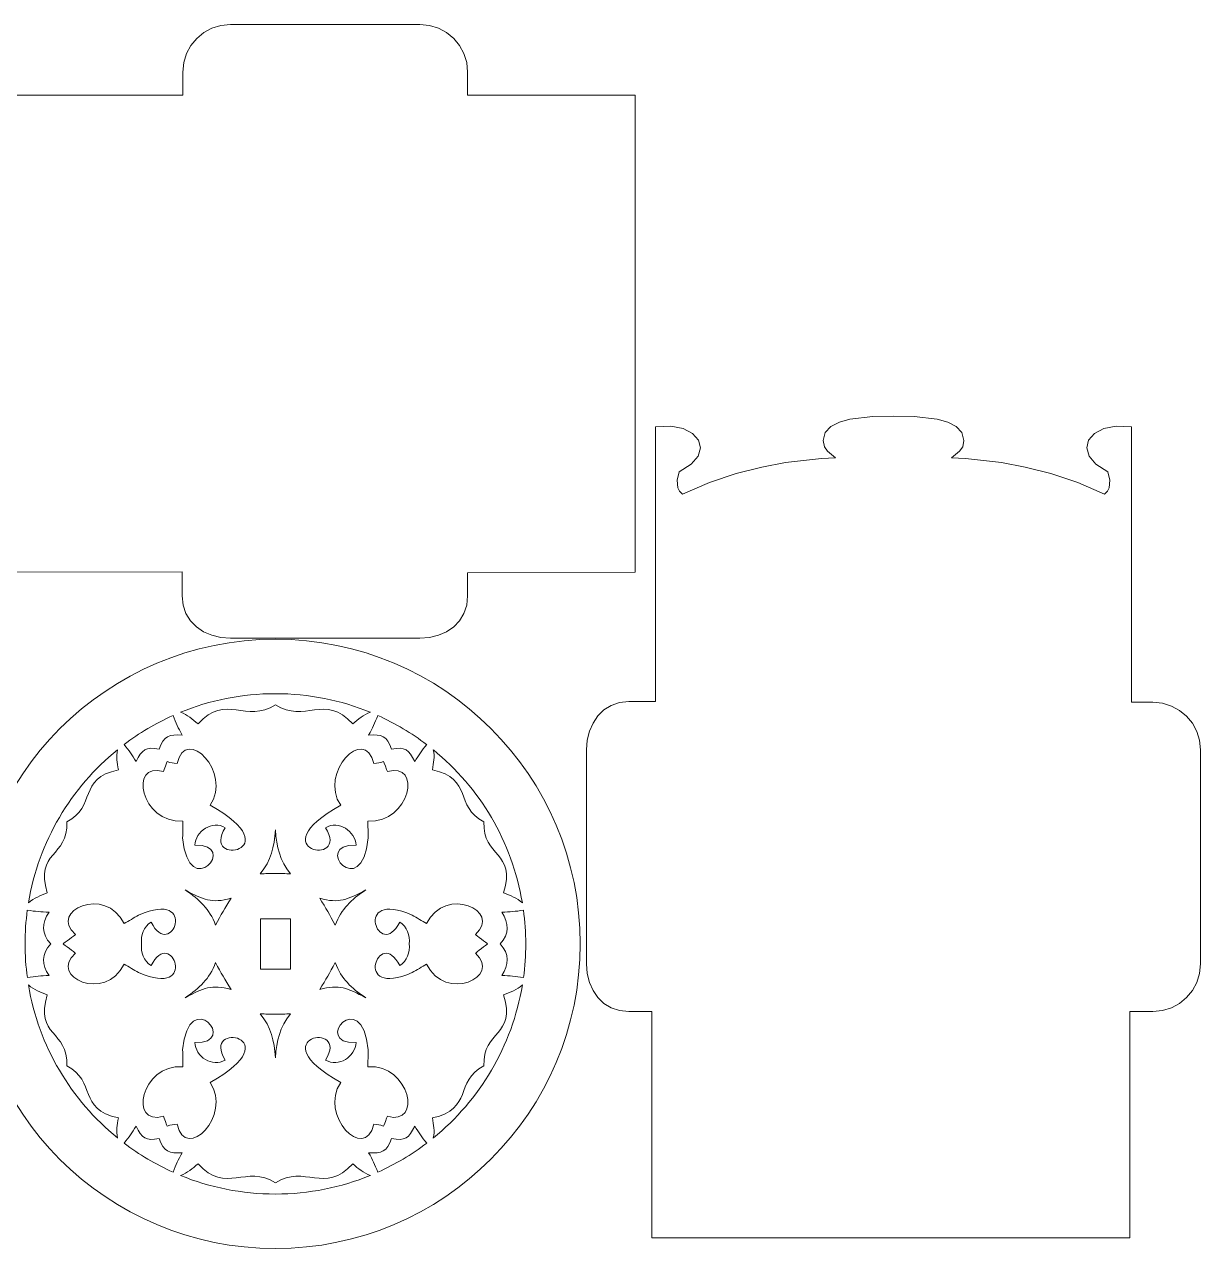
# Model space of a CAD drawing. Header units: millimetres. Extents: x -219 to 219, y -118 to 117.
# Drawn here: x 97.2 to 219.1, y -10.4 to 116.6 of the extents above; entities that cross this region are included whole.
import ezdxf

# ---------------------------------------------------------------- set-up
doc = ezdxf.new("R2010")
doc.units = ezdxf.units.MM
doc.header["$MEASUREMENT"] = 0
doc.layers.add('Camada 1', color=7, linetype='Continuous')

msp = doc.modelspace()

# ---------------------------------------------------------------- linework, layer by layer
at = {"layer": 'Camada 1', "color": 1, "lineweight": 9}
for points, knots in [([(113.5125, 59.8118), (113.5125, 59.8118), (96.2017, 59.8015), (96.2017, 59.8015), (96.2017, 59.8015), (96.2017, 59.8015), (96.2017, 109.2608), (96.2017, 109.2608), (96.2017, 109.2608), (96.2017, 109.2608), (113.582, 109.2608), (113.582, 109.2608), (113.582, 109.2608), (113.582, 109.2608), (113.582, 111.6444), (113.582, 111.6444), (113.582, 111.6444), (113.582, 111.6444), (113.6826, 112.6416), (113.6826, 112.6416), (113.6826, 112.6416), (113.6826, 112.6416), (113.9709, 113.5699), (113.9709, 113.5699), (113.9709, 113.5699), (113.9709, 113.5699), (114.4268, 114.4102), (114.4268, 114.4102), (114.4268, 114.4102), (114.4268, 114.4102), (115.0305, 115.1423), (115.0305, 115.1423), (115.0305, 115.1423), (115.0305, 115.1423), (115.7628, 115.746), (115.7628, 115.746), (115.7628, 115.746), (115.7628, 115.746), (116.6029, 116.202), (116.6029, 116.202), (116.6029, 116.202), (116.6029, 116.202), (117.5314, 116.4901), (117.5314, 116.4901), (117.5314, 116.4901), (117.5314, 116.4901), (118.5282, 116.5907), (118.5282, 116.5907), (118.5282, 116.5907), (118.5282, 116.5907), (138.1734, 116.5907), (138.1734, 116.5907), (138.1734, 116.5907), (138.1734, 116.5907), (139.1701, 116.4901), (139.1701, 116.4901), (139.1701, 116.4901), (139.1701, 116.4901), (140.0987, 116.202), (140.0987, 116.202), (140.0987, 116.202), (140.0987, 116.202), (140.9386, 115.746), (140.9386, 115.746), (140.9386, 115.746), (140.9386, 115.746), (141.6707, 115.1423), (141.6707, 115.1423), (141.6707, 115.1423), (141.6707, 115.1423), (142.2747, 114.4102), (142.2747, 114.4102), (142.2747, 114.4102), (142.2747, 114.4102), (142.7307, 113.5699), (142.7307, 113.5699), (142.7307, 113.5699), (142.7307, 113.5699), (143.0189, 112.6416), (143.0189, 112.6416), (143.0189, 112.6416), (143.0189, 112.6416), (143.1194, 111.6444), (143.1194, 111.6444), (143.1194, 111.6444), (143.1194, 111.6444), (143.1194, 109.2608), (143.1194, 109.2608), (143.1194, 109.2608), (143.1194, 109.2608), (160.4988, 109.2608), (160.4988, 109.2608), (160.4988, 109.2608), (160.4988, 109.2608), (160.4988, 59.8015), (160.4988, 59.8015), (160.4988, 59.8015), (160.4988, 59.8015), (143.1194, 59.7124), (143.1194, 59.7124), (143.1194, 59.7124), (143.1194, 59.7124), (143.1194, 57.3286), (143.1194, 57.3286), (143.1194, 57.3286), (143.1194, 57.3286), (143.0189, 56.3554), (143.0189, 56.3554), (143.0189, 56.3554), (143.0189, 56.3554), (142.7307, 55.4893), (142.7307, 55.4893), (142.7307, 55.4893), (142.7307, 55.4893), (142.2747, 54.7372), (142.2747, 54.7372), (142.2747, 54.7372), (142.2747, 54.7372), (141.6707, 54.1061), (141.6707, 54.1061), (141.6707, 54.1061), (141.6707, 54.1061), (140.9386, 53.6032), (140.9386, 53.6032), (140.9386, 53.6032), (140.9386, 53.6032), (140.0987, 53.2351), (140.0987, 53.2351), (140.0987, 53.2351), (140.0987, 53.2351), (139.1701, 53.0093), (139.1701, 53.0093), (139.1701, 53.0093), (139.1701, 53.0093), (138.1734, 52.9323), (138.1734, 52.9323), (138.1734, 52.9323), (138.1734, 52.9323), (118.5282, 52.9323), (118.5282, 52.9323), (118.5282, 52.9323), (118.5282, 52.9323), (117.5284, 53.0093), (117.5284, 53.0093), (117.5284, 53.0093), (117.5284, 53.0093), (116.592, 53.2351), (116.592, 53.2351), (116.592, 53.2351), (116.592, 53.2351), (115.7407, 53.6032), (115.7407, 53.6032), (115.7407, 53.6032), (115.7407, 53.6032), (114.9958, 54.1061), (114.9958, 54.1061), (114.9958, 54.1061), (114.9958, 54.1061), (114.3791, 54.7372), (114.3791, 54.7372), (114.3791, 54.7372), (114.3791, 54.7372), (113.9122, 55.4893), (113.9122, 55.4893), (113.9122, 55.4893), (113.9122, 55.4893), (113.6158, 56.3554), (113.6158, 56.3554), (113.6158, 56.3554), (113.6158, 56.3554), (113.5125, 57.3286), (113.5125, 57.3286), (113.5125, 57.3286), (113.5125, 57.3286), (113.5125, 59.8118), (113.5125, 59.8118), (113.5125, 59.8118), (113.5125, 59.8118), (113.5125, 59.8118), (113.5125, 59.8118)], [0, 0, 0, 0, 0.02173913, 0.02173913, 0.02173913, 0.02173913, 0.04347826, 0.04347826, 0.04347826, 0.04347826, 0.06521739, 0.06521739, 0.06521739, 0.06521739, 0.08695652, 0.08695652, 0.08695652, 0.08695652, 0.10869565, 0.10869565, 0.10869565, 0.10869565, 0.13043478, 0.13043478, 0.13043478, 0.13043478, 0.15217391, 0.15217391, 0.15217391, 0.15217391, 0.17391304, 0.17391304, 0.17391304, 0.17391304, 0.19565217, 0.19565217, 0.19565217, 0.19565217, 0.2173913, 0.2173913, 0.2173913, 0.2173913, 0.23913043, 0.23913043, 0.23913043, 0.23913043, 0.26086957, 0.26086957, 0.26086957, 0.26086957, 0.2826087, 0.2826087, 0.2826087, 0.2826087, 0.30434783, 0.30434783, 0.30434783, 0.30434783, 0.32608696, 0.32608696, 0.32608696, 0.32608696, 0.34782609, 0.34782609, 0.34782609, 0.34782609, 0.36956522, 0.36956522, 0.36956522, 0.36956522, 0.39130435, 0.39130435, 0.39130435, 0.39130435, 0.41304348, 0.41304348, 0.41304348, 0.41304348, 0.43478261, 0.43478261, 0.43478261, 0.43478261, 0.45652174, 0.45652174, 0.45652174, 0.45652174, 0.47826087, 0.47826087, 0.47826087, 0.47826087, 0.5, 0.5, 0.5, 0.5, 0.52173913, 0.52173913, 0.52173913, 0.52173913, 0.54347826, 0.54347826, 0.54347826, 0.54347826, 0.56521739, 0.56521739, 0.56521739, 0.56521739, 0.58695652, 0.58695652, 0.58695652, 0.58695652, 0.60869565, 0.60869565, 0.60869565, 0.60869565, 0.63043478, 0.63043478, 0.63043478, 0.63043478, 0.65217391, 0.65217391, 0.65217391, 0.65217391, 0.67391304, 0.67391304, 0.67391304, 0.67391304, 0.69565217, 0.69565217, 0.69565217, 0.69565217, 0.7173913, 0.7173913, 0.7173913, 0.7173913, 0.73913043, 0.73913043, 0.73913043, 0.73913043, 0.76086957, 0.76086957, 0.76086957, 0.76086957, 0.7826087, 0.7826087, 0.7826087, 0.7826087, 0.80434783, 0.80434783, 0.80434783, 0.80434783, 0.82608696, 0.82608696, 0.82608696, 0.82608696, 0.84782609, 0.84782609, 0.84782609, 0.84782609, 0.86956522, 0.86956522, 0.86956522, 0.86956522, 0.89130435, 0.89130435, 0.89130435, 0.89130435, 0.91304348, 0.91304348, 0.91304348, 0.91304348, 0.93478261, 0.93478261, 0.93478261, 0.93478261, 0.95652174, 0.95652174, 0.95652174, 0.95652174, 1, 1, 1, 1]), ([(162.6076, 46.3614), (162.6076, 46.3614), (162.593, 74.8684), (162.593, 74.8684), (162.593, 74.8684), (162.593, 74.8684), (164.1841, 74.9241), (164.1841, 74.9241), (164.1841, 74.9241), (164.1841, 74.9241), (165.4814, 74.6699), (165.4814, 74.6699), (165.4814, 74.6699), (165.4814, 74.6699), (166.4486, 74.1693), (166.4486, 74.1693), (166.4486, 74.1693), (166.4486, 74.1693), (167.0499, 73.486), (167.0499, 73.486), (167.0499, 73.486), (167.0499, 73.486), (167.2481, 72.6836), (167.2481, 72.6836), (167.2481, 72.6836), (167.2481, 72.6836), (167.0081, 71.8258), (167.0081, 71.8258), (167.0081, 71.8258), (167.0081, 71.8258), (166.2928, 70.9756), (166.2928, 70.9756), (166.2928, 70.9756), (166.2928, 70.9756), (165.0665, 70.1972), (165.0665, 70.1972), (165.0665, 70.1972), (165.0665, 70.1972), (164.8518, 69.3128), (164.8518, 69.3128), (164.8518, 69.3128), (164.8518, 69.3128), (164.9214, 68.5455), (164.9214, 68.5455), (164.9214, 68.5455), (164.9214, 68.5455), (165.0993, 68.1788), (165.0993, 68.1788), (165.0993, 68.1788), (165.0993, 68.1788), (165.4099, 67.8616), (165.4099, 67.8616), (165.4099, 67.8616), (165.4099, 67.8616), (168.1818, 69.0896), (168.1818, 69.0896), (168.1818, 69.0896), (168.1818, 69.0896), (170.9592, 70.0187), (170.9592, 70.0187), (170.9592, 70.0187), (170.9592, 70.0187), (173.6262, 70.6913), (173.6262, 70.6913), (173.6262, 70.6913), (173.6262, 70.6913), (176.0677, 71.1481), (176.0677, 71.1481), (176.0677, 71.1481), (176.0677, 71.1481), (179.8111, 71.5817), (179.8111, 71.5817), (179.8111, 71.5817), (179.8111, 71.5817), (181.2644, 71.6523), (181.2644, 71.6523), (181.2644, 71.6523), (181.2644, 71.6523), (180.4331, 72.3478), (180.4331, 72.3478), (180.4331, 72.3478), (180.4331, 72.3478), (180.1052, 72.7867), (180.1052, 72.7867), (180.1052, 72.7867), (180.1052, 72.7867), (179.9728, 73.4259), (179.9728, 73.4259), (179.9728, 73.4259), (179.9728, 73.4259), (180.19, 74.265), (180.19, 74.265), (180.19, 74.265), (180.19, 74.265), (180.7821, 74.8954), (180.7821, 74.8954), (180.7821, 74.8954), (180.7821, 74.8954), (181.6613, 75.347), (181.6613, 75.347), (181.6613, 75.347), (181.6613, 75.347), (182.7393, 75.6497), (182.7393, 75.6497), (182.7393, 75.6497), (182.7393, 75.6497), (185.1398, 75.9278), (185.1398, 75.9278), (185.1398, 75.9278), (185.1398, 75.9278), (187.278, 75.9676), (187.278, 75.9676), (187.278, 75.9676), (187.278, 75.9676), (189.4165, 75.9278), (189.4165, 75.9278), (189.4165, 75.9278), (189.4165, 75.9278), (191.8168, 75.6497), (191.8168, 75.6497), (191.8168, 75.6497), (191.8168, 75.6497), (192.8949, 75.347), (192.8949, 75.347), (192.8949, 75.347), (192.8949, 75.347), (193.7742, 74.8954), (193.7742, 74.8954), (193.7742, 74.8954), (193.7742, 74.8954), (194.3664, 74.265), (194.3664, 74.265), (194.3664, 74.265), (194.3664, 74.265), (194.5833, 73.4259), (194.5833, 73.4259), (194.5833, 73.4259), (194.5833, 73.4259), (194.451, 72.7867), (194.451, 72.7867), (194.451, 72.7867), (194.451, 72.7867), (194.1228, 72.3478), (194.1228, 72.3478), (194.1228, 72.3478), (194.1228, 72.3478), (193.2918, 71.6523), (193.2918, 71.6523), (193.2918, 71.6523), (193.2918, 71.6523), (194.7451, 71.5817), (194.7451, 71.5817), (194.7451, 71.5817), (194.7451, 71.5817), (198.4883, 71.1481), (198.4883, 71.1481), (198.4883, 71.1481), (198.4883, 71.1481), (200.9298, 70.6913), (200.9298, 70.6913), (200.9298, 70.6913), (200.9298, 70.6913), (203.5971, 70.0187), (203.5971, 70.0187), (203.5971, 70.0187), (203.5971, 70.0187), (206.3744, 69.0896), (206.3744, 69.0896), (206.3744, 69.0896), (206.3744, 69.0896), (209.1462, 67.8616), (209.1462, 67.8616), (209.1462, 67.8616), (209.1462, 67.8616), (209.4568, 68.1788), (209.4568, 68.1788), (209.4568, 68.1788), (209.4568, 68.1788), (209.6346, 68.5455), (209.6346, 68.5455), (209.6346, 68.5455), (209.6346, 68.5455), (209.7043, 69.3128), (209.7043, 69.3128), (209.7043, 69.3128), (209.7043, 69.3128), (209.4897, 70.1972), (209.4897, 70.1972), (209.4897, 70.1972), (209.4897, 70.1972), (208.2633, 70.9756), (208.2633, 70.9756), (208.2633, 70.9756), (208.2633, 70.9756), (207.5479, 71.8258), (207.5479, 71.8258), (207.5479, 71.8258), (207.5479, 71.8258), (207.3079, 72.6836), (207.3079, 72.6836), (207.3079, 72.6836), (207.3079, 72.6836), (207.5064, 73.486), (207.5064, 73.486), (207.5064, 73.486), (207.5064, 73.486), (208.1073, 74.1693), (208.1073, 74.1693), (208.1073, 74.1693), (208.1073, 74.1693), (209.0747, 74.6699), (209.0747, 74.6699), (209.0747, 74.6699), (209.0747, 74.6699), (210.3722, 74.9241), (210.3722, 74.9241), (210.3722, 74.9241), (210.3722, 74.9241), (211.9633, 74.8684), (211.9633, 74.8684), (211.9633, 74.8684), (211.9633, 74.8684), (211.9633, 46.2919), (211.9633, 46.2919), (211.9633, 46.2919), (211.9633, 46.2919), (214.1613, 46.2919), (214.1613, 46.2919), (214.1613, 46.2919), (214.1613, 46.2919), (215.1582, 46.1917), (215.1582, 46.1917), (215.1582, 46.1917), (215.1582, 46.1917), (216.0865, 45.9035), (216.0865, 45.9035), (216.0865, 45.9035), (216.0865, 45.9035), (216.9269, 45.4476), (216.9269, 45.4476), (216.9269, 45.4476), (216.9269, 45.4476), (217.6588, 44.8434), (217.6588, 44.8434), (217.6588, 44.8434), (217.6588, 44.8434), (218.2627, 44.1114), (218.2627, 44.1114), (218.2627, 44.1114), (218.2627, 44.1114), (218.7185, 43.2713), (218.7185, 43.2713), (218.7185, 43.2713), (218.7185, 43.2713), (219.0068, 42.3429), (219.0068, 42.3429), (219.0068, 42.3429), (219.0068, 42.3429), (219.1073, 41.3462), (219.1073, 41.3462), (219.1073, 41.3462), (219.1073, 41.3462), (219.1073, 19.1582), (219.1073, 19.1582), (219.1073, 19.1582), (219.1073, 19.1582), (219.0068, 18.1612), (219.0068, 18.1612), (219.0068, 18.1612), (219.0068, 18.1612), (218.7185, 17.2327), (218.7185, 17.2327), (218.7185, 17.2327), (218.7185, 17.2327), (218.2627, 16.3928), (218.2627, 16.3928), (218.2627, 16.3928), (218.2627, 16.3928), (217.6588, 15.6608), (217.6588, 15.6608), (217.6588, 15.6608), (217.6588, 15.6608), (216.9269, 15.0567), (216.9269, 15.0567), (216.9269, 15.0567), (216.9269, 15.0567), (216.0865, 14.6008), (216.0865, 14.6008), (216.0865, 14.6008), (216.0865, 14.6008), (215.1582, 14.3126), (215.1582, 14.3126), (215.1582, 14.3126), (215.1582, 14.3126), (214.1613, 14.2121), (214.1613, 14.2121), (214.1613, 14.2121), (214.1613, 14.2121), (211.7775, 14.2121), (211.7775, 14.2121), (211.7775, 14.2121), (211.7775, 14.2121), (211.7775, -9.2689), (211.7775, -9.2689), (211.7775, -9.2689), (211.7775, -9.2689), (162.229, -9.2689), (162.229, -9.2689), (162.229, -9.2689), (162.229, -9.2689), (162.229, 14.2121), (162.229, 14.2121), (162.229, 14.2121), (162.229, 14.2121), (159.8453, 14.2121), (159.8453, 14.2121), (159.8453, 14.2121), (159.8453, 14.2121), (158.872, 14.3126), (158.872, 14.3126), (158.872, 14.3126), (158.872, 14.3126), (158.0059, 14.6008), (158.0059, 14.6008), (158.0059, 14.6008), (158.0059, 14.6008), (157.2538, 15.0567), (157.2538, 15.0567), (157.2538, 15.0567), (157.2538, 15.0567), (156.6227, 15.6608), (156.6227, 15.6608), (156.6227, 15.6608), (156.6227, 15.6608), (156.1197, 16.3928), (156.1197, 16.3928), (156.1197, 16.3928), (156.1197, 16.3928), (155.7517, 17.2327), (155.7517, 17.2327), (155.7517, 17.2327), (155.7517, 17.2327), (155.5257, 18.1612), (155.5257, 18.1612), (155.5257, 18.1612), (155.5257, 18.1612), (155.4488, 19.1582), (155.4488, 19.1582), (155.4488, 19.1582), (155.4488, 19.1582), (155.4488, 41.3462), (155.4488, 41.3462), (155.4488, 41.3462), (155.4488, 41.3462), (155.5257, 42.3459), (155.5257, 42.3459), (155.5257, 42.3459), (155.5257, 42.3459), (155.7517, 43.2821), (155.7517, 43.2821), (155.7517, 43.2821), (155.7517, 43.2821), (156.1197, 44.1335), (156.1197, 44.1335), (156.1197, 44.1335), (156.1197, 44.1335), (156.6227, 44.8781), (156.6227, 44.8781), (156.6227, 44.8781), (156.6227, 44.8781), (157.2538, 45.4948), (157.2538, 45.4948), (157.2538, 45.4948), (157.2538, 45.4948), (158.0059, 45.962), (158.0059, 45.962), (158.0059, 45.962), (158.0059, 45.962), (158.872, 46.2581), (158.872, 46.2581), (158.872, 46.2581), (158.872, 46.2581), (159.8453, 46.3614), (159.8453, 46.3614), (159.8453, 46.3614), (159.8453, 46.3614), (162.6076, 46.3614), (162.6076, 46.3614), (162.6076, 46.3614), (162.6076, 46.3614), (162.6076, 46.3614), (162.6076, 46.3614)], [0, 0, 0, 0, 0.01010101, 0.01010101, 0.01010101, 0.01010101, 0.02020202, 0.02020202, 0.02020202, 0.02020202, 0.03030303, 0.03030303, 0.03030303, 0.03030303, 0.04040404, 0.04040404, 0.04040404, 0.04040404, 0.05050505, 0.05050505, 0.05050505, 0.05050505, 0.06060606, 0.06060606, 0.06060606, 0.06060606, 0.07070707, 0.07070707, 0.07070707, 0.07070707, 0.08080808, 0.08080808, 0.08080808, 0.08080808, 0.09090909, 0.09090909, 0.09090909, 0.09090909, 0.1010101, 0.1010101, 0.1010101, 0.1010101, 0.11111111, 0.11111111, 0.11111111, 0.11111111, 0.12121212, 0.12121212, 0.12121212, 0.12121212, 0.13131313, 0.13131313, 0.13131313, 0.13131313, 0.14141414, 0.14141414, 0.14141414, 0.14141414, 0.15151515, 0.15151515, 0.15151515, 0.15151515, 0.16161616, 0.16161616, 0.16161616, 0.16161616, 0.17171717, 0.17171717, 0.17171717, 0.17171717, 0.18181818, 0.18181818, 0.18181818, 0.18181818, 0.19191919, 0.19191919, 0.19191919, 0.19191919, 0.2020202, 0.2020202, 0.2020202, 0.2020202, 0.21212121, 0.21212121, 0.21212121, 0.21212121, 0.22222222, 0.22222222, 0.22222222, 0.22222222, 0.23232323, 0.23232323, 0.23232323, 0.23232323, 0.24242424, 0.24242424, 0.24242424, 0.24242424, 0.25252525, 0.25252525, 0.25252525, 0.25252525, 0.26262626, 0.26262626, 0.26262626, 0.26262626, 0.27272727, 0.27272727, 0.27272727, 0.27272727, 0.28282828, 0.28282828, 0.28282828, 0.28282828, 0.29292929, 0.29292929, 0.29292929, 0.29292929, 0.3030303, 0.3030303, 0.3030303, 0.3030303, 0.31313131, 0.31313131, 0.31313131, 0.31313131, 0.32323232, 0.32323232, 0.32323232, 0.32323232, 0.33333333, 0.33333333, 0.33333333, 0.33333333, 0.34343434, 0.34343434, 0.34343434, 0.34343434, 0.35353535, 0.35353535, 0.35353535, 0.35353535, 0.36363636, 0.36363636, 0.36363636, 0.36363636, 0.37373737, 0.37373737, 0.37373737, 0.37373737, 0.38383838, 0.38383838, 0.38383838, 0.38383838, 0.39393939, 0.39393939, 0.39393939, 0.39393939, 0.4040404, 0.4040404, 0.4040404, 0.4040404, 0.41414141, 0.41414141, 0.41414141, 0.41414141, 0.42424242, 0.42424242, 0.42424242, 0.42424242, 0.43434343, 0.43434343, 0.43434343, 0.43434343, 0.44444444, 0.44444444, 0.44444444, 0.44444444, 0.45454545, 0.45454545, 0.45454545, 0.45454545, 0.46464646, 0.46464646, 0.46464646, 0.46464646, 0.47474747, 0.47474747, 0.47474747, 0.47474747, 0.48484848, 0.48484848, 0.48484848, 0.48484848, 0.49494949, 0.49494949, 0.49494949, 0.49494949, 0.50505051, 0.50505051, 0.50505051, 0.50505051, 0.51515152, 0.51515152, 0.51515152, 0.51515152, 0.52525253, 0.52525253, 0.52525253, 0.52525253, 0.53535354, 0.53535354, 0.53535354, 0.53535354, 0.54545455, 0.54545455, 0.54545455, 0.54545455, 0.55555556, 0.55555556, 0.55555556, 0.55555556, 0.56565657, 0.56565657, 0.56565657, 0.56565657, 0.57575758, 0.57575758, 0.57575758, 0.57575758, 0.58585859, 0.58585859, 0.58585859, 0.58585859, 0.5959596, 0.5959596, 0.5959596, 0.5959596, 0.60606061, 0.60606061, 0.60606061, 0.60606061, 0.61616162, 0.61616162, 0.61616162, 0.61616162, 0.62626263, 0.62626263, 0.62626263, 0.62626263, 0.63636364, 0.63636364, 0.63636364, 0.63636364, 0.64646465, 0.64646465, 0.64646465, 0.64646465, 0.65656566, 0.65656566, 0.65656566, 0.65656566, 0.66666667, 0.66666667, 0.66666667, 0.66666667, 0.67676768, 0.67676768, 0.67676768, 0.67676768, 0.68686869, 0.68686869, 0.68686869, 0.68686869, 0.6969697, 0.6969697, 0.6969697, 0.6969697, 0.70707071, 0.70707071, 0.70707071, 0.70707071, 0.71717172, 0.71717172, 0.71717172, 0.71717172, 0.72727273, 0.72727273, 0.72727273, 0.72727273, 0.73737374, 0.73737374, 0.73737374, 0.73737374, 0.74747475, 0.74747475, 0.74747475, 0.74747475, 0.75757576, 0.75757576, 0.75757576, 0.75757576, 0.76767677, 0.76767677, 0.76767677, 0.76767677, 0.77777778, 0.77777778, 0.77777778, 0.77777778, 0.78787879, 0.78787879, 0.78787879, 0.78787879, 0.7979798, 0.7979798, 0.7979798, 0.7979798, 0.80808081, 0.80808081, 0.80808081, 0.80808081, 0.81818182, 0.81818182, 0.81818182, 0.81818182, 0.82828283, 0.82828283, 0.82828283, 0.82828283, 0.83838384, 0.83838384, 0.83838384, 0.83838384, 0.84848485, 0.84848485, 0.84848485, 0.84848485, 0.85858586, 0.85858586, 0.85858586, 0.85858586, 0.86868687, 0.86868687, 0.86868687, 0.86868687, 0.87878788, 0.87878788, 0.87878788, 0.87878788, 0.88888889, 0.88888889, 0.88888889, 0.88888889, 0.8989899, 0.8989899, 0.8989899, 0.8989899, 0.90909091, 0.90909091, 0.90909091, 0.90909091, 0.91919192, 0.91919192, 0.91919192, 0.91919192, 0.92929293, 0.92929293, 0.92929293, 0.92929293, 0.93939394, 0.93939394, 0.93939394, 0.93939394, 0.94949495, 0.94949495, 0.94949495, 0.94949495, 0.95959596, 0.95959596, 0.95959596, 0.95959596, 0.96969697, 0.96969697, 0.96969697, 0.96969697, 0.97979798, 0.97979798, 0.97979798, 0.97979798, 1, 1, 1, 1])]:
    msp.add_open_spline(points, degree=3, knots=knots, dxfattribs=at)
at = {"layer": 'Camada 1', "color": 250, "lineweight": 9}
for points in [[(123.1919, 52.8315), (105.7481, 52.8315), (91.5934, 38.6468), (91.5777, 21.2066)], [(123.1906, 52.8315), (140.6344, 52.8315), (154.7786, 38.6751), (154.7943, 21.235)], [(123.1801, 47.1818), (119.6993, 47.1818), (116.3785, 46.4956), (113.3454, 45.2512)], [(123.1919, 47.1818), (126.6719, 47.1818), (129.992, 46.4952), (133.0246, 45.2504)], [(112.5726, 44.9192), (110.7627, 44.1067), (109.0625, 43.0927), (107.5008, 41.9058)], [(133.7988, 44.9178), (135.6083, 44.105), (137.3079, 43.0907), (138.8692, 41.9035)], [(106.8093, 41.3617), (102.0108, 37.4525), (98.6346, 31.8619), (97.5783, 25.4909)], [(139.5637, 41.3567), (144.3588, 37.4476), (147.7333, 31.8592), (148.7918, 25.4926)], [(97.4632, 24.7263), (97.3088, 23.5847), (97.2285, 22.4198), (97.2274, 21.2364)], [(148.9075, 24.7261), (149.0627, 23.5814), (149.1435, 22.4131), (149.1446, 21.2264)], [(123.1919, -10.3666), (105.7481, -10.3666), (91.5934, 3.7664), (91.5777, 21.2066)], [(97.465, 17.739), (97.3094, 18.8849), (97.2285, 20.0547), (97.2274, 21.2428)], [(123.1906, -10.3666), (140.6344, -10.3666), (154.7786, 3.7998), (154.7943, 21.24)], [(148.9087, 17.7387), (149.0632, 18.8804), (149.1435, 20.0458), (149.1446, 21.2294)], [(106.8079, 1.1102), (102.0142, 5.0193), (98.6403, 10.6067), (97.581, 16.9715)], [(139.5628, 1.1038), (144.361, 5.013), (147.7371, 10.6033), (148.7936, 16.974)], [(112.5735, -2.4522), (110.7642, -1.6393), (109.0647, -0.6249), (107.5034, 0.5624)], [(133.7993, -2.4542), (135.6092, -1.6417), (137.3094, -0.6275), (138.8711, 0.5594)], [(123.1801, -4.717), (119.7004, -4.717), (116.3807, -4.0301), (113.3484, -2.7852)], [(123.1919, -4.717), (126.6726, -4.717), (129.9933, -4.0305), (133.0263, -2.7862)]]:
    msp.add_open_spline(points, degree=3, dxfattribs=at)
for points, knots in [([(123.1918, 46.0194), (120.1493, 44.07), (118.0763, 47.2384), (115.1649, 44.0551), (115.1649, 44.0551), (114.5737, 44.5428), (114.0734, 45.0004), (113.3422, 45.2523)], [0, 0, 0, 0, 0.33333333, 0.33333333, 0.33333333, 0.33333333, 1, 1, 1, 1]), ([(123.1876, 46.0194), (126.23, 44.07), (128.2957, 47.2384), (131.2071, 44.0551), (131.2071, 44.0551), (131.7983, 44.5428), (132.2986, 45.0004), (133.0298, 45.2523)], [0, 0, 0, 0, 0.33333333, 0.33333333, 0.33333333, 0.33333333, 1, 1, 1, 1]), ([(112.5717, 44.9216), (112.8856, 44.1074), (113.0932, 43.6534), (113.5217, 42.8942), (113.5217, 42.8942), (112.1625, 42.9704), (111.6037, 42.8299), (111.1407, 41.4102), (111.1407, 41.4102), (109.7299, 41.7264), (109.3496, 41.3736), (108.7327, 40.1298), (108.7327, 40.1298), (108.2839, 40.8901), (108.0527, 41.2224), (107.4978, 41.9096)], [0, 0, 0, 0, 0.2, 0.2, 0.2, 0.2, 0.4, 0.4, 0.4, 0.4, 0.6, 0.6, 0.6, 0.6, 1, 1, 1, 1]), ([(133.8003, 44.9216), (133.4864, 44.1074), (133.2788, 43.6534), (132.8503, 42.8942), (132.8503, 42.8942), (134.2095, 42.9704), (134.7683, 42.8299), (135.2313, 41.4102), (135.2313, 41.4102), (136.6421, 41.7264), (137.0224, 41.3736), (137.6393, 40.1298), (137.6393, 40.1298), (138.0881, 40.8901), (138.3193, 41.2224), (138.8742, 41.9096)], [0, 0, 0, 0, 0.2, 0.2, 0.2, 0.2, 0.4, 0.4, 0.4, 0.4, 0.6, 0.6, 0.6, 0.6, 1, 1, 1, 1]), ([(111.5727, 39.1113), (107.963, 40.192), (109.1739, 33.7141), (113.5985, 33.9757), (113.5985, 33.9757), (113.5904, 33.3981), (113.5749, 32.8201), (113.5681, 32.2402), (113.5681, 32.2402), (114.2094, 25.3775), (119.5078, 31.6789), (114.8261, 31.4588), (114.8261, 31.4588), (114.8868, 32.9213), (116.648, 34.0985), (117.9854, 33.2829), (117.9854, 33.2829), (115.3736, 29.155), (125.0101, 30.8424), (116.4186, 35.6036), (116.4186, 35.6036), (118.7049, 38.9877), (113.9266, 43.9481), (112.9837, 39.9256), (112.9837, 39.9256), (112.5279, 39.974), (112.3987, 39.9958), (111.9635, 40.1343), (111.9635, 40.1343), (111.9605, 40.1352), (111.617, 39.2069), (111.5727, 39.1113)], [0, 0, 0, 0, 0.11111111, 0.11111111, 0.11111111, 0.11111111, 0.22222222, 0.22222222, 0.22222222, 0.22222222, 0.33333333, 0.33333333, 0.33333333, 0.33333333, 0.44444444, 0.44444444, 0.44444444, 0.44444444, 0.55555556, 0.55555556, 0.55555556, 0.55555556, 0.66666667, 0.66666667, 0.66666667, 0.66666667, 0.77777778, 0.77777778, 0.77777778, 0.77777778, 1, 1, 1, 1]), ([(134.7993, 39.1113), (138.409, 40.192), (137.1981, 33.7141), (132.7735, 33.9757), (132.7735, 33.9757), (132.7816, 33.3981), (132.7971, 32.8201), (132.8039, 32.2402), (132.8039, 32.2402), (132.1626, 25.3775), (126.8642, 31.6789), (131.5459, 31.4588), (131.5459, 31.4588), (131.4852, 32.9213), (129.724, 34.0985), (128.3866, 33.2829), (128.3866, 33.2829), (130.9984, 29.155), (121.3619, 30.8424), (129.9534, 35.6036), (129.9534, 35.6036), (127.6671, 38.9877), (132.4454, 43.9481), (133.3883, 39.9256), (133.3883, 39.9256), (133.8441, 39.974), (133.9733, 39.9958), (134.4085, 40.1343), (134.4085, 40.1343), (134.4115, 40.1352), (134.755, 39.2069), (134.7993, 39.1113)], [0, 0, 0, 0, 0.11111111, 0.11111111, 0.11111111, 0.11111111, 0.22222222, 0.22222222, 0.22222222, 0.22222222, 0.33333333, 0.33333333, 0.33333333, 0.33333333, 0.44444444, 0.44444444, 0.44444444, 0.44444444, 0.55555556, 0.55555556, 0.55555556, 0.55555556, 0.66666667, 0.66666667, 0.66666667, 0.66666667, 0.77777778, 0.77777778, 0.77777778, 0.77777778, 1, 1, 1, 1]), ([(106.8111, 41.3697), (106.6454, 40.5992), (106.7962, 40.0596), (106.9058, 39.2872), (106.9058, 39.2872), (102.6486, 38.3537), (104.6665, 35.4931), (101.5649, 33.8945), (101.5649, 33.8945), (101.7372, 30.1791), (98.1684, 30.8561), (99.5381, 26.5261), (99.5381, 26.5261), (98.8073, 26.2003), (98.1679, 26.0389), (97.5751, 25.4879)], [0, 0, 0, 0, 0.2, 0.2, 0.2, 0.2, 0.4, 0.4, 0.4, 0.4, 0.6, 0.6, 0.6, 0.6, 1, 1, 1, 1]), ([(139.5609, 41.3697), (139.7266, 40.5992), (139.5758, 40.0596), (139.4662, 39.2872), (139.4662, 39.2872), (143.7234, 38.3537), (141.7055, 35.4931), (144.8071, 33.8945), (144.8071, 33.8945), (144.6348, 30.1791), (148.2036, 30.8561), (146.8339, 26.5261), (146.8339, 26.5261), (147.5647, 26.2003), (148.2041, 26.0389), (148.7969, 25.4879)], [0, 0, 0, 0, 0.2, 0.2, 0.2, 0.2, 0.4, 0.4, 0.4, 0.4, 0.6, 0.6, 0.6, 0.6, 1, 1, 1, 1]), ([(123.187, 28.5403), (122.6611, 28.5376), (122.1443, 28.5103), (121.6049, 28.4904), (121.6049, 28.4904), (122.7545, 29.8987), (123.0525, 31.2488), (123.1864, 33.0515)], [0, 0, 0, 0, 0.33333333, 0.33333333, 0.33333333, 0.33333333, 1, 1, 1, 1]), ([(123.185, 28.5403), (123.7109, 28.5376), (124.2277, 28.5103), (124.7671, 28.4904), (124.7671, 28.4904), (123.6175, 29.8987), (123.3195, 31.2488), (123.1856, 33.0515)], [0, 0, 0, 0, 0.33333333, 0.33333333, 0.33333333, 0.33333333, 1, 1, 1, 1]), ([(101.1829, 21.2325), (101.2596, 21.2928), (102.388, 22.1283), (102.4476, 22.2106), (102.4476, 22.2106), (99.6322, 24.6681), (105.5733, 27.3254), (107.5042, 23.3358), (107.5042, 23.3358), (108.0044, 23.6247), (108.5013, 23.9204), (109.0042, 24.2093), (109.0042, 24.2093), (115.3071, 26.9987), (112.3928, 19.2988), (110.3001, 23.4925), (110.3001, 23.4925), (109.5524, 23.0329), (109.1927, 22.0769), (109.3187, 21.2294)], [0, 0, 0, 0, 0.16666667, 0.16666667, 0.16666667, 0.16666667, 0.33333333, 0.33333333, 0.33333333, 0.33333333, 0.5, 0.5, 0.5, 0.5, 0.66666667, 0.66666667, 0.66666667, 0.66666667, 1, 1, 1, 1]), ([(116.9835, 23.1716), (116.3285, 24.8983), (115.3408, 25.7891), (113.8242, 26.822), (113.8242, 26.822), (115.6962, 25.8143), (116.5778, 25.4083), (118.5913, 25.9562), (118.5913, 25.9562), (117.9246, 24.9001), (117.5716, 24.2826), (116.9835, 23.1716)], [0, 0, 0, 0, 0.25, 0.25, 0.25, 0.25, 0.5, 0.5, 0.5, 0.5, 1, 1, 1, 1]), ([(129.3885, 23.1716), (130.0435, 24.8983), (131.0312, 25.7891), (132.5478, 26.822), (132.5478, 26.822), (130.6758, 25.8143), (129.7942, 25.4083), (127.7807, 25.9562), (127.7807, 25.9562), (128.4474, 24.9001), (128.8004, 24.2826), (129.3885, 23.1716)], [0, 0, 0, 0, 0.25, 0.25, 0.25, 0.25, 0.5, 0.5, 0.5, 0.5, 1, 1, 1, 1]), ([(145.1891, 21.2325), (145.1124, 21.2928), (143.984, 22.1283), (143.9244, 22.2106), (143.9244, 22.2106), (146.7398, 24.6681), (140.7987, 27.3254), (138.8678, 23.3358), (138.8678, 23.3358), (138.3676, 23.6247), (137.8707, 23.9204), (137.3678, 24.2093), (137.3678, 24.2093), (131.0649, 26.9987), (133.9792, 19.2988), (136.0719, 23.4925), (136.0719, 23.4925), (136.8196, 23.0329), (137.1793, 22.0794), (137.0533, 21.2319)], [0, 0, 0, 0, 0.16666667, 0.16666667, 0.16666667, 0.16666667, 0.33333333, 0.33333333, 0.33333333, 0.33333333, 0.5, 0.5, 0.5, 0.5, 0.66666667, 0.66666667, 0.66666667, 0.66666667, 1, 1, 1, 1]), ([(99.886, 21.2291), (98.907, 22.2926), (98.9531, 23.367), (99.7218, 24.5226), (99.7218, 24.5226), (98.8503, 24.531), (98.3225, 24.5949), (97.461, 24.7266)], [0, 0, 0, 0, 0.33333333, 0.33333333, 0.33333333, 0.33333333, 1, 1, 1, 1]), ([(146.486, 21.2291), (147.465, 22.2926), (147.4189, 23.367), (146.6502, 24.5226), (146.6502, 24.5226), (147.5217, 24.531), (148.0495, 24.5949), (148.911, 24.7266)], [0, 0, 0, 0, 0.33333333, 0.33333333, 0.33333333, 0.33333333, 1, 1, 1, 1]), ([(101.1829, 21.2325), (101.2596, 21.1722), (102.388, 20.3367), (102.4476, 20.2544), (102.4476, 20.2544), (99.6322, 17.7969), (105.5733, 15.1396), (107.5042, 19.1292), (107.5042, 19.1292), (108.0044, 18.8403), (108.5013, 18.5446), (109.0042, 18.2557), (109.0042, 18.2557), (115.3071, 15.4663), (112.3928, 23.1662), (110.3001, 18.9725), (110.3001, 18.9725), (109.5524, 19.4321), (109.1927, 20.3856), (109.3187, 21.2331)], [0, 0, 0, 0, 0.16666667, 0.16666667, 0.16666667, 0.16666667, 0.33333333, 0.33333333, 0.33333333, 0.33333333, 0.5, 0.5, 0.5, 0.5, 0.66666667, 0.66666667, 0.66666667, 0.66666667, 1, 1, 1, 1]), ([(123.1888, 23.8444), (122.5952, 23.8444), (121.636, 23.8439), (121.636, 23.8439), (121.636, 23.8439), (121.636, 23.8439), (121.636, 22.4163), (121.636, 21.2276)], [0, 0, 0, 0, 0.33333333, 0.33333333, 0.33333333, 0.33333333, 1, 1, 1, 1]), ([(123.1877, 23.8444), (123.7813, 23.8444), (124.736, 23.8439), (124.736, 23.8439), (124.736, 23.8439), (124.736, 23.8439), (124.736, 22.4163), (124.736, 21.2276)], [0, 0, 0, 0, 0.33333333, 0.33333333, 0.33333333, 0.33333333, 1, 1, 1, 1]), ([(145.1891, 21.2325), (145.1124, 21.1722), (143.984, 20.3367), (143.9244, 20.2544), (143.9244, 20.2544), (146.7398, 17.7969), (140.7987, 15.1396), (138.8678, 19.1292), (138.8678, 19.1292), (138.3676, 18.8403), (137.8707, 18.5446), (137.3678, 18.2557), (137.3678, 18.2557), (131.0649, 15.4663), (133.9792, 23.1662), (136.0719, 18.9725), (136.0719, 18.9725), (136.8196, 19.4321), (137.1793, 20.3856), (137.0533, 21.2331)], [0, 0, 0, 0, 0.16666667, 0.16666667, 0.16666667, 0.16666667, 0.33333333, 0.33333333, 0.33333333, 0.33333333, 0.5, 0.5, 0.5, 0.5, 0.66666667, 0.66666667, 0.66666667, 0.66666667, 1, 1, 1, 1]), ([(99.886, 21.2359), (98.907, 20.1724), (98.9531, 19.098), (99.7218, 17.9424), (99.7218, 17.9424), (98.8503, 17.934), (98.3225, 17.8701), (97.461, 17.7384)], [0, 0, 0, 0, 0.33333333, 0.33333333, 0.33333333, 0.33333333, 1, 1, 1, 1]), ([(123.1888, 18.6206), (122.5952, 18.6206), (121.636, 18.6211), (121.636, 18.6211), (121.636, 18.6211), (121.636, 18.6211), (121.636, 20.0487), (121.636, 21.2374)], [0, 0, 0, 0, 0.33333333, 0.33333333, 0.33333333, 0.33333333, 1, 1, 1, 1]), ([(123.1877, 18.6206), (123.7813, 18.6206), (124.736, 18.6211), (124.736, 18.6211), (124.736, 18.6211), (124.736, 18.6211), (124.736, 20.0487), (124.736, 21.2374)], [0, 0, 0, 0, 0.33333333, 0.33333333, 0.33333333, 0.33333333, 1, 1, 1, 1]), ([(146.486, 21.2359), (147.465, 20.1724), (147.4189, 19.098), (146.6502, 17.9424), (146.6502, 17.9424), (147.5217, 17.934), (148.0495, 17.8701), (148.911, 17.7384)], [0, 0, 0, 0, 0.33333333, 0.33333333, 0.33333333, 0.33333333, 1, 1, 1, 1]), ([(116.9835, 19.2934), (116.3285, 17.5667), (115.3408, 16.6759), (113.8242, 15.643), (113.8242, 15.643), (115.6962, 16.6507), (116.5778, 17.0567), (118.5913, 16.5087), (118.5913, 16.5087), (117.9246, 17.5649), (117.5716, 18.1824), (116.9835, 19.2934)], [0, 0, 0, 0, 0.25, 0.25, 0.25, 0.25, 0.5, 0.5, 0.5, 0.5, 1, 1, 1, 1]), ([(129.3885, 19.2934), (130.0435, 17.5667), (131.0312, 16.6759), (132.5478, 15.643), (132.5478, 15.643), (130.6758, 16.6507), (129.7942, 17.0567), (127.7807, 16.5087), (127.7807, 16.5087), (128.4474, 17.5649), (128.8004, 18.1824), (129.3885, 19.2934)], [0, 0, 0, 0, 0.25, 0.25, 0.25, 0.25, 0.5, 0.5, 0.5, 0.5, 1, 1, 1, 1]), ([(106.8111, 1.0953), (106.6454, 1.8657), (106.7962, 2.4053), (106.9058, 3.1778), (106.9058, 3.1778), (102.6486, 4.1113), (104.6665, 6.9719), (101.5649, 8.5704), (101.5649, 8.5704), (101.7372, 12.2859), (98.1684, 11.6089), (99.5381, 15.9389), (99.5381, 15.9389), (98.8073, 16.2647), (98.1679, 16.4261), (97.5751, 16.977)], [0, 0, 0, 0, 0.2, 0.2, 0.2, 0.2, 0.4, 0.4, 0.4, 0.4, 0.6, 0.6, 0.6, 0.6, 1, 1, 1, 1]), ([(111.5727, 3.3537), (107.963, 2.273), (109.1739, 8.7509), (113.5985, 8.4893), (113.5985, 8.4893), (113.5904, 9.0669), (113.5749, 9.6449), (113.5681, 10.2248), (113.5681, 10.2248), (114.2094, 17.0875), (119.5078, 10.7861), (114.8261, 11.0062), (114.8261, 11.0062), (114.8868, 9.5437), (116.648, 8.3665), (117.9854, 9.1821), (117.9854, 9.1821), (115.3736, 13.3099), (125.0101, 11.6226), (116.4186, 6.8614), (116.4186, 6.8614), (118.7049, 3.4773), (113.9266, -1.4832), (112.9837, 2.5393), (112.9837, 2.5393), (112.5279, 2.491), (112.3987, 2.4691), (111.9635, 2.3306), (111.9635, 2.3306), (111.9605, 2.3298), (111.617, 3.2581), (111.5727, 3.3537)], [0, 0, 0, 0, 0.11111111, 0.11111111, 0.11111111, 0.11111111, 0.22222222, 0.22222222, 0.22222222, 0.22222222, 0.33333333, 0.33333333, 0.33333333, 0.33333333, 0.44444444, 0.44444444, 0.44444444, 0.44444444, 0.55555556, 0.55555556, 0.55555556, 0.55555556, 0.66666667, 0.66666667, 0.66666667, 0.66666667, 0.77777778, 0.77777778, 0.77777778, 0.77777778, 1, 1, 1, 1]), ([(134.7993, 3.3537), (138.409, 2.273), (137.1981, 8.7509), (132.7735, 8.4893), (132.7735, 8.4893), (132.7816, 9.0669), (132.7971, 9.6449), (132.8039, 10.2248), (132.8039, 10.2248), (132.1626, 17.0875), (126.8642, 10.7861), (131.5459, 11.0062), (131.5459, 11.0062), (131.4852, 9.5437), (129.724, 8.3665), (128.3866, 9.1821), (128.3866, 9.1821), (130.9984, 13.3099), (121.3619, 11.6226), (129.9534, 6.8614), (129.9534, 6.8614), (127.6671, 3.4773), (132.4454, -1.4832), (133.3883, 2.5393), (133.3883, 2.5393), (133.8441, 2.491), (133.9733, 2.4691), (134.4085, 2.3306), (134.4085, 2.3306), (134.4115, 2.3298), (134.755, 3.2581), (134.7993, 3.3537)], [0, 0, 0, 0, 0.11111111, 0.11111111, 0.11111111, 0.11111111, 0.22222222, 0.22222222, 0.22222222, 0.22222222, 0.33333333, 0.33333333, 0.33333333, 0.33333333, 0.44444444, 0.44444444, 0.44444444, 0.44444444, 0.55555556, 0.55555556, 0.55555556, 0.55555556, 0.66666667, 0.66666667, 0.66666667, 0.66666667, 0.77777778, 0.77777778, 0.77777778, 0.77777778, 1, 1, 1, 1]), ([(139.5609, 1.0953), (139.7266, 1.8657), (139.5758, 2.4053), (139.4662, 3.1778), (139.4662, 3.1778), (143.7234, 4.1113), (141.7055, 6.9719), (144.8071, 8.5704), (144.8071, 8.5704), (144.6348, 12.2859), (148.2036, 11.6089), (146.8339, 15.9389), (146.8339, 15.9389), (147.5647, 16.2647), (148.2041, 16.4261), (148.7969, 16.977)], [0, 0, 0, 0, 0.2, 0.2, 0.2, 0.2, 0.4, 0.4, 0.4, 0.4, 0.6, 0.6, 0.6, 0.6, 1, 1, 1, 1]), ([(123.187, 13.9247), (122.6611, 13.9274), (122.1443, 13.9546), (121.6049, 13.9745), (121.6049, 13.9745), (122.7545, 12.5663), (123.0525, 11.2162), (123.1864, 9.4135)], [0, 0, 0, 0, 0.33333333, 0.33333333, 0.33333333, 0.33333333, 1, 1, 1, 1]), ([(123.185, 13.9247), (123.7109, 13.9274), (124.2277, 13.9546), (124.7671, 13.9745), (124.7671, 13.9745), (123.6175, 12.5663), (123.3195, 11.2162), (123.1856, 9.4135)], [0, 0, 0, 0, 0.33333333, 0.33333333, 0.33333333, 0.33333333, 1, 1, 1, 1]), ([(112.5717, -2.4567), (112.8856, -1.6425), (113.0932, -1.1885), (113.5217, -0.4294), (113.5217, -0.4294), (112.1625, -0.5056), (111.6037, -0.365), (111.1407, 1.0548), (111.1407, 1.0548), (109.7299, 0.7386), (109.3496, 1.0913), (108.7327, 2.3352), (108.7327, 2.3352), (108.2839, 1.5749), (108.0527, 1.2426), (107.4978, 0.5554)], [0, 0, 0, 0, 0.2, 0.2, 0.2, 0.2, 0.4, 0.4, 0.4, 0.4, 0.6, 0.6, 0.6, 0.6, 1, 1, 1, 1]), ([(133.8003, -2.4567), (133.4864, -1.6425), (133.2788, -1.1885), (132.8503, -0.4294), (132.8503, -0.4294), (134.2095, -0.5056), (134.7683, -0.365), (135.2313, 1.0548), (135.2313, 1.0548), (136.6421, 0.7386), (137.0224, 1.0913), (137.6393, 2.3352), (137.6393, 2.3352), (138.0881, 1.5749), (138.3193, 1.2426), (138.8742, 0.5554)], [0, 0, 0, 0, 0.2, 0.2, 0.2, 0.2, 0.4, 0.4, 0.4, 0.4, 0.6, 0.6, 0.6, 0.6, 1, 1, 1, 1]), ([(123.1918, -3.5545), (120.1493, -1.6051), (118.0763, -4.7735), (115.1649, -1.5903), (115.1649, -1.5903), (114.5737, -2.0779), (114.0734, -2.5355), (113.3422, -2.7874)], [0, 0, 0, 0, 0.33333333, 0.33333333, 0.33333333, 0.33333333, 1, 1, 1, 1]), ([(123.1876, -3.5545), (126.23, -1.6051), (128.2957, -4.7735), (131.2071, -1.5903), (131.2071, -1.5903), (131.7983, -2.0779), (132.2986, -2.5355), (133.0298, -2.7874)], [0, 0, 0, 0, 0.33333333, 0.33333333, 0.33333333, 0.33333333, 1, 1, 1, 1])]:
    msp.add_open_spline(points, degree=3, knots=knots, dxfattribs=at)

doc.saveas('drawing.dxf')
